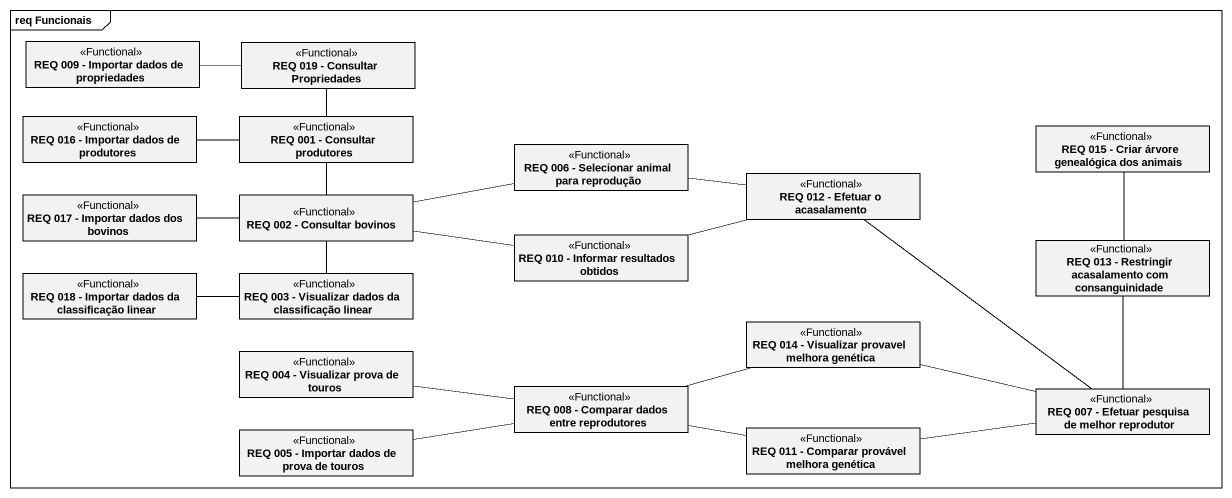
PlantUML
@startuml
mainframe req Funcionais
hide circle
hide empty members
class "REQ 009 - Importar dados de propriedades" as REQ_009_Importar_dados_de <<Functional>>
class "REQ 019 - Consultar Propriedades" as REQ_019_Consultar <<Functional>>
class "REQ 016 - Importar dados de produtores" as REQ_016_Importar_dados_de <<Functional>>
class "REQ 001 - Consultar produtores" as REQ_001_Consultar_produtores <<Functional>>
class "REQ 006 - Selecionar animal para reprodução" as REQ_006_Selecionar_animal <<Functional>>
class "REQ 015 - Criar árvore genealógica dos animais" as REQ_015_Criar_árvore <<Functional>>
class "REQ 017 - Importar dados dos bovinos" as REQ_017_Importar_dados_dos <<Functional>>
class "REQ 002 - Consultar bovinos" as REQ_002_Consultar_bovinos <<Functional>>
class "REQ 012 - Efetuar o acasalamento" as REQ_012_Efetuar_o <<Functional>>
class "REQ 010 - Informar resultados obtidos" as REQ_010_Informar_resultados <<Functional>>
class "REQ 013 - Restringir acasalamento com consanguinidade" as REQ_013_Restringir <<Functional>>
class "REQ 018 - Importar dados da classificação linear" as REQ_018_Importar_dados_da <<Functional>>
class "REQ 003 - Visualizar dados da classificação linear" as REQ_003_Visualizar_dados_da <<Functional>>
class "REQ 014 - Visualizar provavel melhora genética" as REQ_014_Visualizar_provavel <<Functional>>
class "REQ 004 - Visualizar prova de touros" as REQ_004_Visualizar_prova_de <<Functional>>
class "REQ 008 - Comparar dados entre reprodutores" as REQ_008_Comparar_dados <<Functional>>
class "REQ 007 - Efetuar pesquisa de melhor reprodutor" as REQ_007_Efetuar_pesquisa_de <<Functional>>
class "REQ 005 - Importar dados de prova de touros" as REQ_005_Importar_dados_de <<Functional>>
class "REQ 011 - Comparar provável melhora genética" as REQ_011_Comparar_provável <<Functional>>
REQ_009_Importar_dados_de -right- REQ_019_Consultar
REQ_019_Consultar -- REQ_001_Consultar_produtores
REQ_016_Importar_dados_de -right- REQ_001_Consultar_produtores
REQ_001_Consultar_produtores -- REQ_002_Consultar_bovinos
REQ_015_Criar_árvore -- REQ_013_Restringir
REQ_017_Importar_dados_dos -right- REQ_002_Consultar_bovinos
REQ_002_Consultar_bovinos -right- REQ_006_Selecionar_animal
REQ_002_Consultar_bovinos -right- REQ_010_Informar_resultados
REQ_002_Consultar_bovinos -- REQ_003_Visualizar_dados_da
REQ_012_Efetuar_o -left- REQ_006_Selecionar_animal
REQ_012_Efetuar_o -- REQ_007_Efetuar_pesquisa_de
REQ_010_Informar_resultados -right- REQ_012_Efetuar_o
REQ_013_Restringir -- REQ_007_Efetuar_pesquisa_de
REQ_018_Importar_dados_da -right- REQ_003_Visualizar_dados_da
REQ_004_Visualizar_prova_de -right- REQ_008_Comparar_dados
REQ_008_Comparar_dados -right- REQ_014_Visualizar_provavel
REQ_008_Comparar_dados -right- REQ_011_Comparar_provável
REQ_007_Efetuar_pesquisa_de -left- REQ_014_Visualizar_provavel
REQ_007_Efetuar_pesquisa_de -left- REQ_011_Comparar_provável
REQ_005_Importar_dados_de -right- REQ_008_Comparar_dados
@enduml
